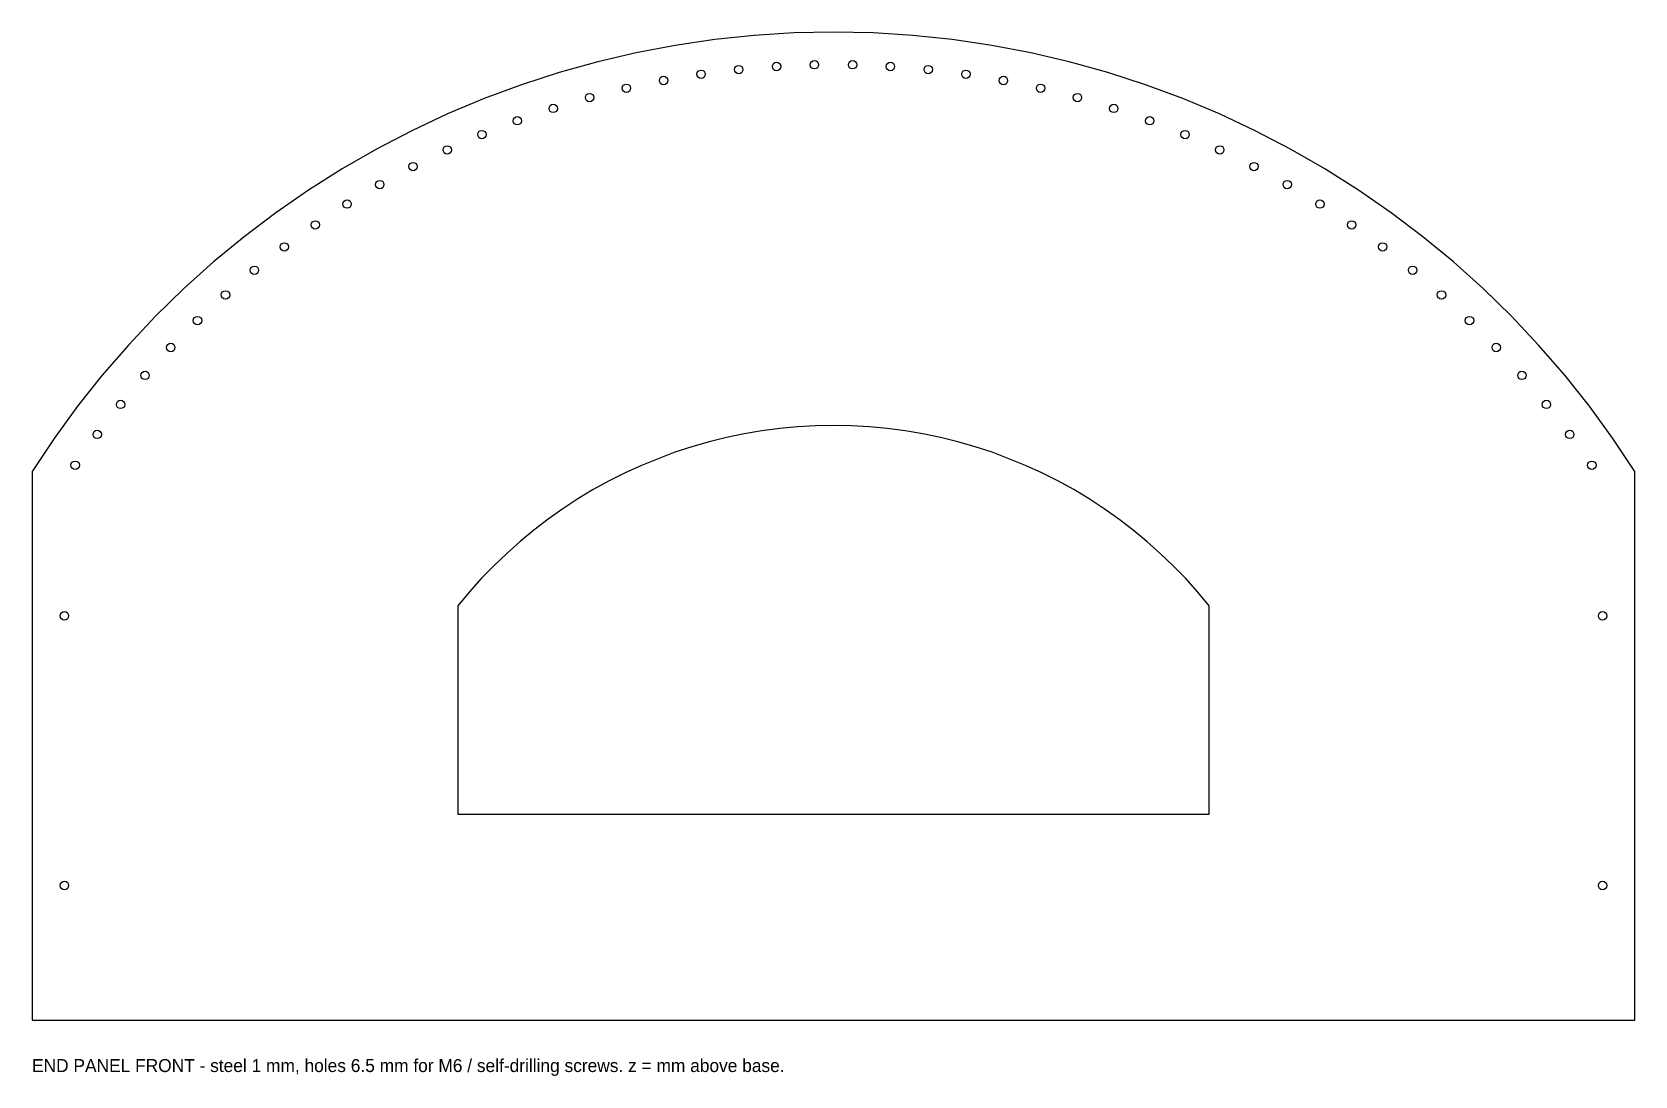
# Model space of a CAD drawing. Header units: millimetres. Extents: x -618 to 618, y -43 to 763.
import ezdxf

# ---------------------------------------------------------------- set-up
doc = ezdxf.new("R2010")
doc.units = ezdxf.units.MM
for name, color, linetype in [('CUT', 1, 'Continuous'), ('HOLES', 5, 'Continuous'), ('TEXT', 7, 'Continuous')]:
    doc.layers.add(name, color=color, linetype=linetype)

msp = doc.modelspace()

# ---------------------------------------------------------------- linework, layer by layer
at = {"layer": 'CUT'}
for points in [[(-618.5, 0), (618.5, 0), (618.5, 423.5), (601.5, 449), (583.4, 473.8), (564.3, 497.8), (544.2, 521), (523.2, 543.3), (501.3, 564.7), (478.5, 585.2), (454.8, 604.7), (430.4, 623.2), (405.2, 640.6), (379.3, 657), (352.7, 672.3), (325.5, 686.5), (297.8, 699.5), (269.5, 711.4), (240.7, 722), (211.6, 731.5), (182, 739.7), (152.2, 746.7), (122.1, 752.4), (91.7, 756.9), (61.2, 760.1), (30.7, 762), (0, 762.7), (-30.7, 762), (-61.2, 760.1), (-91.7, 756.9), (-122.1, 752.4), (-152.2, 746.7), (-182, 739.7), (-211.6, 731.5), (-240.7, 722), (-269.5, 711.4), (-297.8, 699.5), (-325.5, 686.5), (-352.7, 672.3), (-379.3, 657), (-405.2, 640.6), (-430.4, 623.2), (-454.8, 604.7), (-478.5, 585.2), (-501.3, 564.7), (-523.2, 543.3), (-544.2, 521), (-564.3, 497.8), (-583.4, 473.8), (-601.5, 449), (-618.5, 423.5)], [(-290, 159), (290, 159), (290, 319.8), (281.1, 330.4), (271.9, 340.8), (262.2, 350.7), (252.2, 360.3), (241.9, 369.5), (231.2, 378.3), (220.2, 386.8), (208.9, 394.8), (197.2, 402.3), (185.4, 409.5), (173.2, 416.2), (160.8, 422.4), (148.2, 428.2), (135.4, 433.4), (122.4, 438.3), (109.3, 442.6), (95.9, 446.4), (82.5, 449.7), (68.9, 452.6), (55.2, 454.9), (41.5, 456.7), (27.7, 458), (13.9, 458.7), (0, 459), (-13.9, 458.7), (-27.7, 458), (-41.5, 456.7), (-55.2, 454.9), (-68.9, 452.6), (-82.5, 449.7), (-95.9, 446.4), (-109.3, 442.6), (-122.4, 438.3), (-135.4, 433.4), (-148.2, 428.2), (-160.8, 422.4), (-173.2, 416.2), (-185.4, 409.5), (-197.2, 402.3), (-208.9, 394.8), (-220.2, 386.8), (-231.2, 378.3), (-241.9, 369.5), (-252.2, 360.3), (-262.2, 350.7), (-271.9, 340.8), (-281.1, 330.4), (-290, 319.8)]]:
    msp.add_lwpolyline(points, close=True, dxfattribs=at)
at = {"layer": 'HOLES'}
for centre in [(-102.2, 730.1), (-73.1, 733.7), (-43.9, 736.1), (-14.7, 737.4), (14.7, 737.4), (43.9, 736.1), (73.1, 733.7), (102.2, 730.1), (-159.8, 719.3), (-131.1, 725.3), (131.1, 725.3), (159.8, 719.3), (-216.3, 703.7), (-188.2, 712.1), (188.2, 712.1), (216.3, 703.7), (-244, 694.2), (244, 694.2), (-271.3, 683.5), (271.3, 683.5), (-298.1, 671.7), (298.1, 671.7), (-324.5, 658.8), (324.5, 658.8), (-350.2, 644.9), (350.2, 644.9), (-375.4, 629.9), (375.4, 629.9), (-399.9, 613.8), (399.9, 613.8), (-423.8, 596.8), (423.8, 596.8), (-446.9, 578.8), (446.9, 578.8), (-469.2, 559.8), (469.2, 559.8), (-490.8, 540), (490.8, 540), (-511.5, 519.2), (511.5, 519.2), (-531.3, 497.7), (531.3, 497.7), (-550.2, 475.3), (550.2, 475.3), (-568.2, 452.1), (568.2, 452.1), (-585.2, 428.3), (585.2, 428.3), (-593.5, 312.1), (593.5, 312.1), (-593.5, 104), (593.5, 104)]:
    msp.add_circle(centre, 3.25, dxfattribs=at)

# ---------------------------------------------------------------- texts
at = {"layer": 'TEXT'}
msp.add_text('END PANEL FRONT - steel 1 mm, holes 6.5 mm for M6 / self-drilling screws. z = mm above base.', height=10, dxfattribs=at).set_placement((-618.5, -40))

doc.saveas('drawing.dxf')
